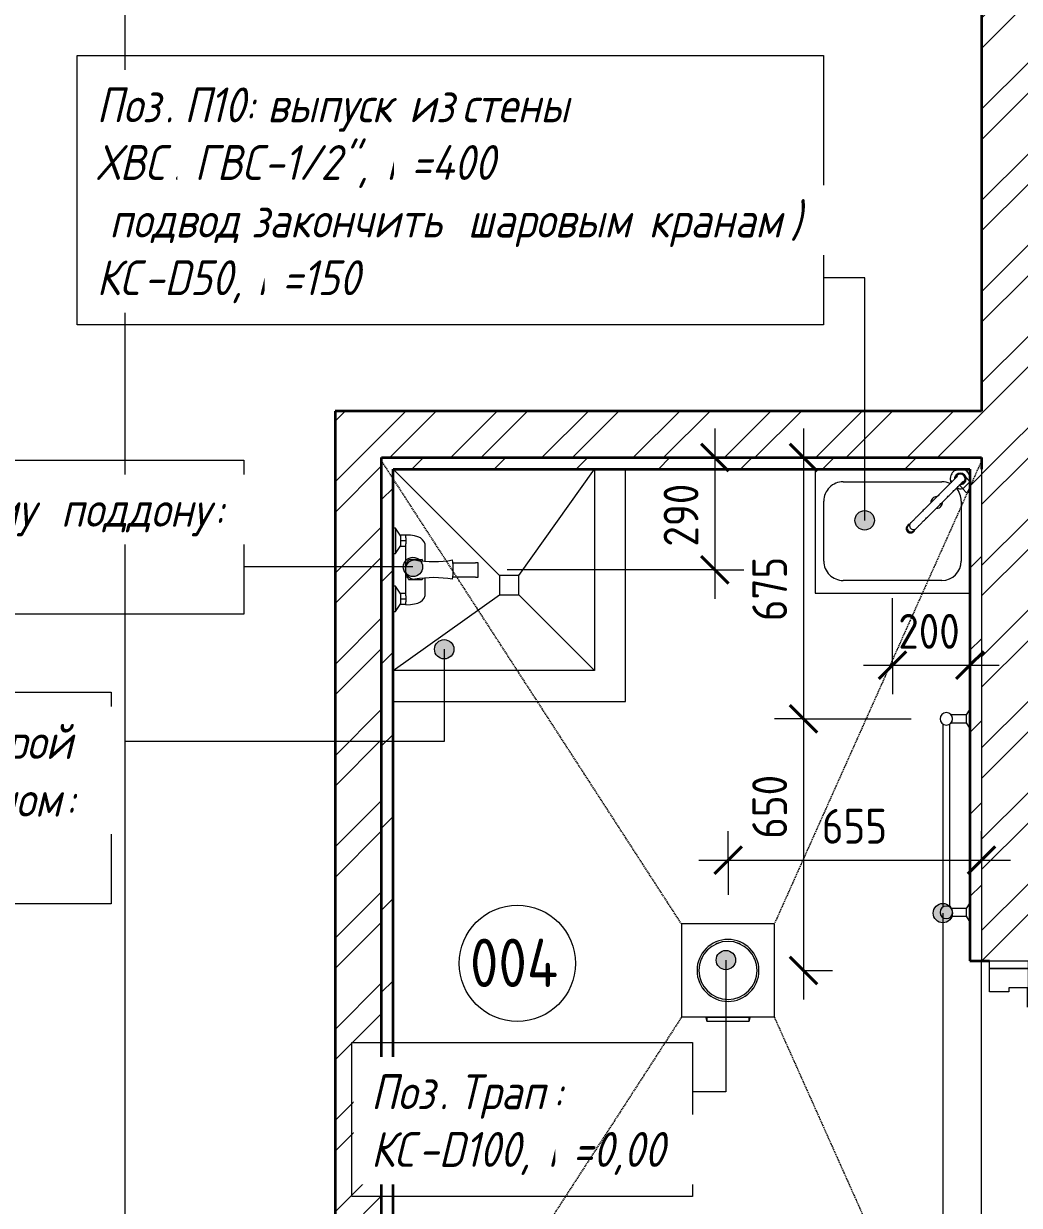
# Model space of a CAD drawing. Header units: millimetres. Extents: x -215207 to 92095, y -30385 to 123050.
# Drawn here: x 16880 to 19452, y 21708 to 24761 of the extents above; entities that cross this region are included whole.
import ezdxf

# ---------------------------------------------------------------- set-up
doc = ezdxf.new("R2010")
doc.units = ezdxf.units.MM
doc.linetypes.add('ADSK_Сверху', pattern=[4.5, 3, -1.5])
for name, color, linetype, lineweight in [('Аннотация', 7, 'Continuous', 20), ('Двери', 7, 'Continuous', 9), ('Линии', 7, 'Continuous', 9), ('Марки помещений', 7, 'Continuous', 20), ('Обобщенные модели', 7, 'Continuous', 20), ('Размеры', 7, 'Continuous', 9), ('Размеры-50', 7, 'Continuous', 9), ('Сантехника', 7, 'Continuous', 20), ('Стены наружные', 7, 'Continuous', 20), ('Стены штриховка', 7, 'Continuous', 9), ('Узлы', 7, 'Continuous', 20)]:
    doc.layers.add(name, color=color, linetype=linetype, lineweight=lineweight)
doc.styles.add('GOST Common_1', font='GOST_Common.ttf', dxfattribs={"width": 0.9, "height": 125})
doc.styles.add('GOST Common_2', font='GOST_Common.ttf', dxfattribs={"width": 0.9, "height": 90})
doc.styles.add('GOST Common_I', font='GOST_Common Italic.ttf', dxfattribs={"width": 0.9, "height": 90})
doc.dimstyles.new('ADSK_Основной_1_8_мм_синий', dxfattribs={"dimscale": 304.8, "dimtxt": 90.51435, "dimasz": 0.231955, "dimexe": 0.246063, "dimexo": 0.246063, "dimgap": 0.049213, "dimtad": 1, "dimdec": 0, "dimdsep": 46, "dimtxsty": 'GOST Common_2', "dimblk1": 'OBLIQUE', "dimblk2": 'OBLIQUE', "dimsah": 1, "dimcen": 0.09, "dimdle": 0.246063, "dimazin": 2, "dimtfac": 1, "dimtdec": 4, "dimtix": 1, "dimtmove": 0, "dimatfit": 3, "dimfxl": 0, "dimtvp": 1, "dimtolj": 1, "dimtzin": 0, "dimlwd": 20, "dimlwe": 20, "dimarcsym": 0})
doc.dimstyles.new('ADSK_Основной_1_8_мм_синий_1', dxfattribs={"dimscale": 304.8, "dimtxt": 90.51435, "dimasz": 0.231955, "dimexe": 0.246063, "dimexo": 0.246063, "dimgap": 0.049213, "dimtad": 1, "dimdec": 0, "dimdsep": 46, "dimtxsty": 'GOST Common_2', "dimblk1": 'OBLIQUE', "dimblk2": 'OBLIQUE', "dimsah": 1, "dimcen": 0.09, "dimdle": 0.246063, "dimazin": 2, "dimtfac": 1, "dimtdec": 4, "dimtix": 1, "dimtmove": 1, "dimatfit": 3, "dimfxl": 0, "dimtvp": 1, "dimtolj": 1, "dimtzin": 0, "dimlwd": 20, "dimlwe": 20, "dimarcsym": 0})
pattern_1 = [(45, (0, 0), (-117.8662, 117.8662), []), (45, (78.58, 0), (-117.8662, 117.8662), [])]
pattern_2 = [(45, (0, 0), (-106.066, 106.066), [])]

# ---------------------------------------------------------------- blocks, each defined once
blk = doc.blocks.new('AC_Дверь_Однопольная_Деревянная - Дв-9_1_2200х1000_Пр_Подвал_ПВХ-4936332-План подвала _Пищеблок_ - Привязка мокрых точек')
at = {"layer": 'Двери', "lineweight": 35}
for p, q in [((-455, 970), (-405, 970)), ((-455, 60), (-455, 970)), ((-405, 970), (-405, 60)), ((-405, 60), (-455, 60))]:
    blk.add_line(p, q, dxfattribs=at)
at = {"layer": 'Двери'}
for p, q in [((-525, 60), (-505, 60)), ((-525, -40), (-525, 60)), ((-505, 60), (-455, 60)), ((-505, -40), (-505, 60)), ((-505, 60), (-505, -40)), ((-455, 60), (-455, 10)), ((455, 60), (505, 60)), ((455, 10), (455, 60)), ((505, 60), (505, -40)), ((505, 60), (525, 60)), ((505, -40), (505, 60)), ((525, 60), (525, -40)), ((-455, 10), (-445, 10)), ((-445, 10), (-445, -40)), ((445, 10), (455, 10)), ((445, -40), (445, 10)), ((-505, -40), (-525, -40)), ((-445, -40), (-505, -40)), ((505, -40), (445, -40)), ((525, -40), (505, -40))]:
    blk.add_line(p, q, dxfattribs=at)
blk.add_arc((-455, 60), 910, 0, 90, dxfattribs=at)
blk = doc.blocks.new('ADSK_Полотенцесушитель_Лесенка_Нижнее подключение - 500х600-6287578-План подвала _Пищеблок_ - Привязка мокрых точек')
at = {"layer": 'Сантехника'}
for p, q in [((-525, 61), (-510, 51)), ((-510, 51), (-510, 12.5)), ((-510, 51), (-490, 51)), ((-490, 51), (-475, 61)), ((-490, 12.5), (-490, 51)), ((-25, 61), (-10, 51)), ((-10, 51), (-10, 12.5)), ((-10, 51), (10, 51)), ((10, 51), (25, 61)), ((10, 12.5), (10, 51)), ((-13.1, 9), (-486.9, 9)), ((-486.9, -9), (-13.1, -9))]:
    blk.add_line(p, q, dxfattribs=at)
for centre, start, end in [((-500, 0), 0, 180), ((-500, 0), 180, 360), ((0, 0), 360, 180), ((0, 0), 180, 360)]:
    blk.add_arc(centre, 16, start, end, dxfattribs=at)
for points, knots in [([(-505.1, 15.2), (-505.8, 14.9), (-506.7, 14.6), (-507.5, 14.1), (-508.1, 13.8), (-508.7, 13.5), (-509.1, 13.2), (-509.3, 13), (-509.5, 12.9), (-509.7, 12.7), (-509.9, 12.6), (-510, 12.5), (-510, 12.5)], [0.6666667, 0.6666667, 0.6666667, 0.6666667, 0.75, 0.7708333, 0.7916667, 0.8333333, 0.875, 0.8854167, 0.8958333, 0.9166667, 0.9583333, 1, 1, 1, 1]), ([(-500.8, 16), (-501.1, 16), (-502, 15.9), (-502.9, 15.7), (-503.5, 15.6)], [0.52363868, 0.52363868, 0.52363868, 0.52363868, 0.55555556, 0.61111111, 0.61111111, 0.61111111, 0.61111111]), ([(-496.5, 15.6), (-497.1, 15.7), (-497.8, 15.9), (-498.6, 15.9), (-498.7, 15.9)], [0.38888889, 0.38888889, 0.38888889, 0.38888889, 0.44444444, 0.46085637, 0.46085637, 0.46085637, 0.46085637]), ([(-490, 12.5), (-490, 12.5), (-490.1, 12.6), (-490.4, 12.8), (-490.6, 13), (-490.9, 13.2), (-491.3, 13.5), (-491.8, 13.8), (-492.8, 14.3), (-493.9, 14.8), (-494.9, 15.2)], [0, 0, 0, 0, 0.0555556, 0.0833333, 0.1111111, 0.1388889, 0.1666667, 0.1944444, 0.2222222, 0.3333333, 0.3333333, 0.3333333, 0.3333333]), ([(-5.1, 15.2), (-5.8, 14.9), (-6.7, 14.6), (-7.5, 14.1), (-8.1, 13.8), (-8.7, 13.5), (-9.1, 13.2), (-9.3, 13), (-9.5, 12.9), (-9.7, 12.7), (-9.9, 12.6), (-10, 12.5), (-10, 12.5)], [0.6666667, 0.6666667, 0.6666667, 0.6666667, 0.75, 0.7708333, 0.7916667, 0.8333333, 0.875, 0.8854167, 0.8958333, 0.9166667, 0.9583333, 1, 1, 1, 1]), ([(-0.8, 16), (-1.1, 16), (-2, 15.9), (-2.9, 15.7), (-3.5, 15.6)], [0.52363868, 0.52363868, 0.52363868, 0.52363868, 0.55555556, 0.61111111, 0.61111111, 0.61111111, 0.61111111]), ([(3.5, 15.6), (2.9, 15.7), (2, 15.9), (1.1, 16), (0.8, 16)], [0.38888889, 0.38888889, 0.38888889, 0.38888889, 0.44444444, 0.47642478, 0.47642478, 0.47642478, 0.47642478]), ([(10, 12.5), (10, 12.5), (9.9, 12.6), (9.6, 12.8), (9.4, 13), (9.1, 13.2), (8.7, 13.5), (8.2, 13.8), (7.2, 14.3), (6.1, 14.8), (5.1, 15.2)], [0, 0, 0, 0, 0.0555556, 0.0833333, 0.1111111, 0.1388889, 0.1666667, 0.1944444, 0.2222222, 0.3333333, 0.3333333, 0.3333333, 0.3333333])]:
    blk.add_open_spline(points, degree=3, knots=knots, dxfattribs=at)
blk = doc.blocks.new('Семейство1 - Душевой поддон - строй исполнение-7285769-План подвала _Пищеблок_ - Привязка мокрых точек')
at = {"layer": 'Обобщенные модели'}
for p, q in [((0, 0), (275, -275)), ((325, -275), (520, 0)), ((520, 0), (520, -520)), ((600, -600), (600, 0)), ((325, -275), (275, -275)), ((275, -275), (275, -325)), ((325, -325), (325, -275)), ((0, -520), (275, -325)), ((275, -325), (325, -325)), ((520, -520), (325, -325)), ((520, -520), (0, -520)), ((0, -600), (600, -600))]:
    blk.add_line(p, q, dxfattribs=at)
blk = doc.blocks.new('ПрофСан_ПСМ-200-1 - PSM-200-1-6730397-План подвала _Пищеблок_ - Привязка мокрых точек')
at = {"layer": 'Обобщенные модели', "lineweight": 9}
for centre, radius, start, end in [((0.5, -56.5), 24.9, 360, 180), ((-296.8, -105.1), 276.6, 349.8828, 10.1172), ((297.7, -105.1), 276.6, 169.8828, 190.1172), ((0.5, 30.7), 186, 262.307, 277.693)]:
    blk.add_arc(centre, radius, start, end, dxfattribs=at)
for points in [[(-23.8, -50.6), (-24.2, -52.5), (-24.4, -54.5), (-24.4, -56.5)], [(25.4, -56.5), (25.4, -54.5), (25.1, -52.5), (24.7, -50.6)]]:
    blk.add_open_spline(points, degree=3, dxfattribs=at)
for points, knots in [([(-21.4, -44.6), (-21.6, -44.8), (-21.9, -45.5), (-22.4, -46.6), (-22.8, -47.7), (-23.1, -48.3), (-23.1, -48.5)], [0.6925576, 0.6925576, 0.6925576, 0.6925576, 0.7142857, 0.75, 0.7857143, 0.8022791, 0.8022791, 0.8022791, 0.8022791]), ([(-17.9, -39.6), (-17.9, -39.6), (-18.2, -40), (-18.9, -40.7), (-19.6, -41.7), (-20.1, -42.4), (-20.3, -42.7)], [0.5314978, 0.5314978, 0.5314978, 0.5314978, 0.5357143, 0.5714286, 0.6071429, 0.6371908, 0.6371908, 0.6371908, 0.6371908]), ([(-13.2, -35.6), (-13.4, -35.8), (-13.9, -36.1), (-14.5, -36.6), (-15.1, -37), (-15.6, -37.4), (-16, -37.8), (-16.2, -38), (-16.3, -38.1)], [0.365798, 0.365798, 0.365798, 0.365798, 0.3928571, 0.4107143, 0.4285714, 0.4464286, 0.4642857, 0.4733784, 0.4733784, 0.4733784, 0.4733784]), ([(-7.4, -32.8), (-7.6, -32.9), (-8.3, -33.1), (-9.1, -33.5), (-9.9, -33.8), (-10.6, -34.1), (-11, -34.4), (-11.3, -34.5), (-11.4, -34.6)], [0.1967317, 0.1967317, 0.1967317, 0.1967317, 0.2142857, 0.25, 0.2678571, 0.2857143, 0.3035714, 0.3106386, 0.3106386, 0.3106386, 0.3106386]), ([(0.5, -31.6), (-0.5, -31.6), (-2, -31.7), (-3.9, -31.9), (-4.9, -32.1), (-5.3, -32.2)], [0, 0, 0, 0, 0.0714286, 0.1071429, 0.1428571, 0.1428571, 0.1428571, 0.1428571]), ([(6.2, -32.2), (5.8, -32.1), (4.8, -31.9), (2.9, -31.7), (1.5, -31.6), (0.5, -31.6)], [0.8571429, 0.8571429, 0.8571429, 0.8571429, 0.8928571, 0.9285714, 1, 1, 1, 1]), ([(12.3, -34.6), (12.2, -34.5), (11.9, -34.4), (11.5, -34.1), (10.8, -33.8), (10, -33.5), (9.2, -33.1), (8.5, -32.9), (8.3, -32.8)], [0.6893614, 0.6893614, 0.6893614, 0.6893614, 0.6964286, 0.7142857, 0.7321429, 0.75, 0.7857143, 0.8032683, 0.8032683, 0.8032683, 0.8032683]), ([(17.2, -38.1), (17.2, -38), (16.7, -37.6), (16.2, -37.1), (15.4, -36.6), (14.8, -36.1), (14.4, -35.8), (14.1, -35.6)], [0.5266216, 0.5266216, 0.5266216, 0.5266216, 0.5357143, 0.5714286, 0.5892857, 0.6071429, 0.634202, 0.634202, 0.634202, 0.634202]), ([(21.2, -42.7), (21, -42.4), (20.5, -41.7), (19.8, -40.7), (19.1, -40), (18.8, -39.6), (18.8, -39.6)], [0.3628092, 0.3628092, 0.3628092, 0.3628092, 0.3928571, 0.4285714, 0.4642857, 0.4685022, 0.4685022, 0.4685022, 0.4685022]), ([(24.1, -48.5), (24, -48.3), (23.8, -47.7), (23.3, -46.6), (22.8, -45.5), (22.5, -44.8), (22.3, -44.6)], [0.1977209, 0.1977209, 0.1977209, 0.1977209, 0.2142857, 0.25, 0.2857143, 0.3074424, 0.3074424, 0.3074424, 0.3074424])]:
    blk.add_open_spline(points, degree=3, knots=knots, dxfattribs=at)
at = {"layer": 'Сантехника'}
for p, q in [((-107.5, 0), (-107.5, -6.4)), ((-107.5, -6.4), (-87, -20)), ((-42.5, -6.4), (-107.5, -6.4)), ((-90, -20), (-75, -20)), ((-90, -33), (-90, -20)), ((-75, -20), (-60, -20)), ((-75, -20), (-75, -33)), ((-63, -20), (-42.5, -6.4)), ((-60, -20), (-60, -33)), ((-42.5, -6.4), (-42.5, 0)), ((42.5, 0), (42.5, -6.3)), ((42.5, -6.3), (63, -20)), ((107.5, -6.3), (42.5, -6.3)), ((60, -20), (75, -20)), ((60, -33), (60, -20)), ((75, -20), (90, -20)), ((75, -33), (75, -20)), ((87, -20), (107.5, -6.3)), ((90, -20), (90, -33)), ((107.5, -6.3), (107.5, 0)), ((-90.2, -33), (-82.9, -33)), ((-75, -33), (-82.9, -33)), ((-67.1, -33), (-75, -33)), ((-67.1, -33), (-19.2, -33)), ((-25.9, -74.7), (-25.9, -40.6)), ((-25.9, -40.6), (-24, -53.3)), ((-25.9, -74.7), (-24.1, -60.9)), ((-19.2, -38.3), (-19.2, -33)), ((-19.2, -33), (-7.4, -33)), ((8.3, -33), (18, -33)), ((18, -33), (18, -37.3)), ((18, -33), (67.1, -33)), ((24.6, -50.9), (26.5, -40.6)), ((26.5, -40.6), (26.5, -74.7)), ((75, -33), (67.1, -33)), ((82.9, -33), (75, -33)), ((82.9, -33), (89.9, -33)), ((-59.4, -83.2), (-22.1, -83.2)), ((23, -83.2), (59.1, -83.2)), ((26.5, -74.7), (24.7, -64)), ((-19.2, -212.8), (-19.2, -154)), ((18, -154.1), (18, -212.8)), ((-19.2, -212.8), (-19.2, -220)), ((18, -220), (18, -212.8)), ((-19.2, -220), (18, -220))]:
    blk.add_line(p, q, dxfattribs=at)
for points in [[(-90.2, -33), (-90.2, -66.5), (-79.9, -83.2), (-59.4, -83.2)], [(-25.9, -40.6), (-24.9, -39.9), (-22.6, -38.7), (-20.3, -37.6), (-19.2, -37.1)], [(-19.2, -38.3), (-17.1, -37.1), (-14.9, -36.1), (-12.6, -35.3)], [(14.3, -35.7), (15.5, -36.2), (16.7, -36.7), (18, -37.3)], [(18, -36.3), (19.5, -36.9), (22.5, -38.2), (25.2, -39.8), (26.5, -40.6)], [(59.1, -83.2), (79.6, -83.2), (89.9, -66.5), (89.9, -33)], [(-22.6, -76.6), (-23.8, -76), (-24.9, -75.3), (-25.9, -74.7)], [(26.5, -74.7), (25.6, -75.2), (24.6, -75.8), (23.6, -76.3)]]:
    blk.add_open_spline(points, degree=3, dxfattribs=at)
blk = doc.blocks.new('ADSK_ППР_Трап горизонтальный - С гидрозатвором 240х240 D110-5766246-План подвала _Пищеблок_ - Привязка мокрых точек')
at = {"layer": 'Сантехника'}
for p, q in [((120, 120), (-120, 120)), ((-120, 120), (-120, -120)), ((120, -120), (120, 120)), ((121.3, 57.6), (120, 57.6)), ((131, 55), (120, 55)), ((131, 55), (121.3, 57.6)), ((121.3, 57.6), (121.3, -57.6)), ((131, 49.9), (131, 55)), ((131, 48.9), (131, 49.6)), ((131, 35.7), (131, 49)), ((131, 32.5), (131, 35.8)), ((131, 12.9), (131, 32.5)), ((131, 10.5), (131, 13)), ((131, -10.5), (131, 10.5)), ((131, -13), (131, -10.5)), ((131, -32.5), (131, -12.9)), ((120, -55), (131, -55)), ((120, -57.6), (121.3, -57.6)), ((121.3, -57.6), (131, -55)), ((131, -35.8), (131, -32.5)), ((131, -49), (131, -35.7)), ((131, -49.6), (131, -48.9)), ((131, -55), (131, -49.9)), ((-120, -120), (120, -120))]:
    blk.add_line(p, q, dxfattribs=at)
for radius, start, end in [(80, 0, 180), (75, 360, 180), (75, 109.9712, 115.0288), (75, 64.9712, 70.0288), (75, 154.9712, 160.0288), (75, 19.9712, 25.0288), (80, 180, 0), (75, 180, 360), (75, 199.9712, 205.0288), (75, 334.9712, 340.0288), (75, 244.9712, 250.0288), (75, 289.9712, 295.0288)]:
    blk.add_arc((0, 0), radius, start, end, dxfattribs=at)
blk = doc.blocks.new('Рукомойник _П10_ - Тип 1-V7-План подвала _Пищеблок_ - Привязка мокрых точек')
at = {"layer": 'Обобщенные модели', "lineweight": 9}
for start, end in [(75, 81.9745), (75, 81.9745), (75, 81.9745), (188.0255, 195), (188.0255, 195), (188.0255, 195), (8.0255, 15), (8.0255, 15), (8.0255, 15), (221.1897, 228.8103), (221.1897, 228.8103), (221.1897, 228.8103), (255, 261.9745), (255, 261.9745), (255, 261.9745), (294.6648, 302.297), (294.6648, 302.297), (294.6648, 302.297), (327.703, 335.3352), (327.703, 335.3352), (327.703, 335.3352)]:
    blk.add_arc((-50, 40), 25, start, end, dxfattribs=at)
at = {"layer": 'Сантехника'}
for p, q in [((325, 335), (-75, 335)), ((325, 15), (325, 335)), ((-2.5, 302.5), (252.5, 302.5)), ((-52.5, 97.5), (-52.5, 252.5)), ((302.5, 252.5), (302.5, 97.5)), ((70.1, 174.2), (64, 168.1)), ((71.4, 176.8), (69.6, 175)), ((78.1, 154), (84.2, 160.1)), ((85, 159.6), (86.8, 161.4)), ((-69.8, 72.5), (-75, 77.7)), ((-74.9, 67.4), (-66.2, 76)), ((-56.3, 66.1), (-66.2, 76)), ((-66.2, 56.2), (-56.3, 66.1)), ((-47.6, 56), (-57, 65.4)), ((-75.7, 46.8), (-66.2, 56.2)), ((-75, 46.6), (-62.6, 34.1)), ((252.5, 47.5), (-2.5, 47.5))]:
    blk.add_line(p, q, dxfattribs=at)
at = {"layer": 'Сантехника', "flags": 128}
for points in [[(64, 168.1), (63.5, 167.7), (63, 167.2), (62.4, 166.5), (61.7, 165.8), (60.9, 165), (60, 164.2), (59, 163.2), (58, 162.1), (56.8, 160.9), (55.6, 159.7), (54.2, 158.4), (52.8, 157), (51.3, 155.5), (49.8, 153.9), (48.2, 152.3), (46.5, 150.6), (44.7, 148.8), (42.8, 147), (40.9, 145.1), (39, 143.1), (37, 141.1), (34.9, 139), (32.8, 136.9), (30.6, 134.8), (28.4, 132.6), (26.2, 130.3), (23.9, 128), (21.6, 125.7), (19.2, 123.4), (16.9, 121), (14.5, 118.6), (12.1, 116.2), (9.6, 113.8), (7.2, 111.4), (4.8, 108.9), (2.3, 106.5), (-0.1, 104.1), (-2.5, 101.6), (-4.9, 99.2), (-7.3, 96.8), (-9.7, 94.4), (-12.1, 92.1), (-14.4, 89.7), (-16.7, 87.4), (-19, 85.1), (-21.2, 82.9), (-23.4, 80.7), (-25.6, 78.5), (-27.7, 76.4), (-29.8, 74.4), (-31.8, 72.4), (-33.7, 70.4), (-35.6, 68.5), (-37.4, 66.7), (-39.2, 65), (-40.9, 63.3), (-42.5, 61.7), (-44, 60.1), (-45.5, 58.6), (-46.9, 57.3), (-48.2, 55.9), (-49.4, 54.7), (-50.6, 53.6), (-51.6, 52.5), (-52.6, 51.6), (-53.4, 50.7), (-54.2, 49.9), (-54.9, 49.2), (-55.5, 48.6), (-56, 48.1), (-56.4, 47.7), (-56.7, 47.4), (-56.9, 47.2), (-57, 47.1), (-57.1, 47.1)], [(-42.9, 32.9), (-42.9, 33), (-42.7, 33.1), (-42.5, 33.4), (-42.2, 33.7), (-41.7, 34.1), (-41.2, 34.7), (-40.6, 35.3), (-39.8, 36), (-39, 36.8), (-38.1, 37.7), (-37.1, 38.7), (-36, 39.8), (-34.9, 41), (-33.6, 42.2), (-32.3, 43.6), (-30.9, 45), (-29.4, 46.5), (-27.8, 48), (-26.2, 49.7), (-24.5, 51.4), (-22.7, 53.2), (-20.8, 55), (-18.9, 56.9), (-17, 58.9), (-14.9, 60.9), (-12.9, 63), (-10.7, 65.1), (-8.6, 67.3), (-6.4, 69.5), (-4.1, 71.7), (-1.8, 74), (0.5, 76.4), (2.8, 78.7), (5.2, 81.1), (7.6, 83.5), (10, 85.9), (12.4, 88.3), (14.9, 90.7), (17.3, 93.2), (19.7, 95.6), (22.2, 98), (24.6, 100.4), (27, 102.9), (29.4, 105.3), (31.8, 107.6), (34.1, 110), (36.5, 112.3), (38.8, 114.6), (41.1, 116.9), (43.3, 119.1), (45.5, 121.3), (47.6, 123.5), (49.7, 125.6), (51.8, 127.6), (53.8, 129.6), (55.7, 131.6), (57.6, 133.5), (59.4, 135.3), (61.2, 137), (62.8, 138.7), (64.5, 140.3), (66, 141.8), (67.4, 143.3), (68.8, 144.7), (70.1, 146), (71.3, 147.2), (72.5, 148.3), (73.5, 149.4), (74.5, 150.3), (75.3, 151.2), (76.1, 151.9), (76.8, 152.6), (77.3, 153.2), (77.8, 153.7), (78.1, 154)]]:
    blk.add_lwpolyline(points, dxfattribs=at)
at = {"layer": 'Сантехника'}
for centre, radius, start, end in [((-2.5, 252.5), 50, 90, 180), ((252.5, 252.5), 50, 360, 90), ((-2.5, 97.5), 50, 180, 222.004), ((10.9, 100.9), 15, 90, 182.9845), ((10.9, 100.9), 15, 87.0326, 90), ((10.9, 100.9), 15, 270, 2.9674), ((252.5, 97.5), 50, 270, 0), ((-50, 40), 26, 67.3883, 104.3766), ((10.9, 100.9), 15, 266.7523, 270), ((-50, 40), 26, 181.287, 268.713), ((-50, 40), 26, 165.6234, 167.4553), ((-50, 40), 15, 135, 315), ((-50, 40), 12.5, 135, 315), ((-50, 40), 15, 85.711, 135), ((-50, 40), 12.5, 99.5538, 135), ((-50, 40), 12.5, 315, 347.6951), ((-50, 40), 15, 315, 3.8753), ((-50, 40), 26, 315, 22.5396), ((-2.5, 97.5), 50, 244.8408, 270), ((-50, 40), 26, 282.5447, 315)]:
    blk.add_arc(centre, radius, start, end, dxfattribs=at)
for centre, major_axis, start_param, end_param in [((77.3, 167.3), (-7.7, 7.7), 5.513272, 6.629642), ((79.1, 169.1), (-7.7, 7.7), 4.712389, 6.556652), ((77.2, 167.2), (-7.07, 7.07), 5.517864, 6.283185), ((77.2, 167.2), (-7.07, 7.07), 4.974188, 5.497787), ((77.3, 167.3), (-7.7, 7.7), 2.794984, 3.91149), ((77.2, 167.2), (-7.07, 7.07), 4.712389, 4.954111), ((77.3, 167.3), (-7.7, 7.7), 4.712389, 4.975198), ((77.2, 167.2), (-7.07, 7.07), 4.470667, 4.712389), ((77.2, 167.2), (-7.07, 7.07), 3.141593, 3.906913), ((79.1, 169.1), (-7.7, 7.7), 2.868126, 4.712389), ((77.3, 167.3), (-7.7, 7.7), 4.449578, 4.712389), ((77.2, 167.2), (-7.07, 7.07), 3.926991, 4.45059)]:
    blk.add_ellipse(centre, major_axis=major_axis, ratio=0.971547, start_param=start_param, end_param=end_param, dxfattribs=at)
for points, knots in [([(78, 168), (77.2, 168.8), (75.2, 170.2), (71.8, 171.1), (68.3, 170.8), (65.2, 169.4), (63.6, 167.9), (63, 167)], [-1, -1, -1, -1, -0.8888889, -0.7777778, -0.6666667, -0.5555556, -0.4529032, -0.4529032, -0.4529032, -0.4529032]), ([(77, 153), (77.9, 153.6), (79.4, 155.2), (80.8, 158.3), (81.1, 161.8), (80.2, 165.2), (78.8, 167.2), (78, 168)], [-0.5472955, -0.5472955, -0.5472955, -0.5472955, -0.4444444, -0.3333333, -0.2222222, -0.1111111, 0, 0, 0, 0])]:
    blk.add_open_spline(points, degree=3, knots=knots, dxfattribs=at)
blk = doc.blocks.new('ADSK_Обрыв_Линия - По умолчанию-8121708-План подвала _Пищеблок_ - Привязка мокрых точек')
at = {"layer": 'Узлы'}
blk.add_line((0, 0), (6545, 0), dxfattribs=at)
blk = doc.blocks.new('ADSK_Марка_Помещение_ОдноЗначение1 - Номер 2-461912-План подвала _Пищеблок_ - Привязка мокрых точек')
at = {"layer": 'Марки помещений'}
blk.add_circle((0, 0), 3, dxfattribs=at)
blk = doc.blocks.new('DIMBLOCK6-План подвала _Пищеблок_ - Привязка мокрых точек')
at = {"layer": 'Размеры-50', "color": 5, "lineweight": 20, "true_color": 0x0000ff, "transparency": 16777216}
for p, q in [((18665.3, 23715.3), (18665.3, 23275.3)), ((18665.3, 23640.3), (18640.3, 23640.3)), ((18665.3, 23640.3), (18740.3, 23640.3)), ((18665.3, 23350.3), (18129, 23350.3)), ((18665.3, 23350.3), (18740.3, 23350.3))]:
    blk.add_line(p, q, dxfattribs=at)
at = {"layer": 'Размеры-50', "color": 5, "lineweight": 40, "true_color": 0x0000ff, "transparency": 16777216}
for p, q in [((18665.3, 23640.3), (18629.9, 23675.6)), ((18665.3, 23640.3), (18700.6, 23604.9)), ((18665.3, 23350.3), (18629.9, 23385.6)), ((18665.3, 23350.3), (18700.6, 23314.9))]:
    blk.add_line(p, q, dxfattribs=at)
at = {"layer": 'Размеры-50', "color": 0, "lineweight": 20, "transparency": 16777216, "insert": (18532.7, 23410.1), "char_height": 90, "width": 204.348, "attachment_point": 1, "rotation": 90, "line_spacing_factor": 1.022761, "style": 'GOST Common_2'}
blk.add_mtext('290', dxfattribs=at)
blk = doc.blocks.new('_Oblique')
at = {"color": 0, "linetype": 'ByBlock', "lineweight": -2}
blk.add_line((-0.5, -0.5), (0.5, 0.5), dxfattribs=at)
blk = doc.blocks.new('DIMBLOCK7-План подвала _Пищеблок_ - Привязка мокрых точек')
at = {"layer": 'Размеры-50', "color": 5, "lineweight": 20, "true_color": 0x0000ff, "transparency": 16777216}
for p, q in [((19124, 23103.7), (19124, 23276.8)), ((19324, 23103.7), (19324, 23178.7)), ((19049, 23103.7), (19399, 23103.7)), ((19124, 23103.7), (19124, 23028.7)), ((19324, 23103.7), (19324, 23078.7))]:
    blk.add_line(p, q, dxfattribs=at)
at = {"layer": 'Размеры-50', "color": 5, "lineweight": 40, "true_color": 0x0000ff, "transparency": 16777216}
for p, q in [((19124, 23103.7), (19159.4, 23139.1)), ((19324, 23103.7), (19359.4, 23139.1)), ((19124, 23103.7), (19088.7, 23068.4)), ((19324, 23103.7), (19288.7, 23068.4))]:
    blk.add_line(p, q, dxfattribs=at)
at = {"layer": 'Размеры-50', "color": 0, "lineweight": 20, "transparency": 16777216, "insert": (19138.9, 23236.3), "char_height": 90, "width": 204.348, "attachment_point": 1, "line_spacing_factor": 1.022761, "style": 'GOST Common_2'}
blk.add_mtext('200', dxfattribs=at)
blk = doc.blocks.new('DIMBLOCK20-План подвала _Пищеблок_ - Привязка мокрых точек')
at = {"layer": 'Размеры-50', "color": 5, "lineweight": 20, "true_color": 0x0000ff, "transparency": 16777216}
for p, q in [((18894.2, 23715.3), (18894.2, 22965.3)), ((18894.2, 23640.3), (18869.2, 23640.3)), ((18894.2, 23640.3), (18969.2, 23640.3)), ((18894.2, 22965.3), (18819.2, 22965.3)), ((18894.2, 22965.3), (19172, 22965.3))]:
    blk.add_line(p, q, dxfattribs=at)
at = {"layer": 'Размеры-50', "color": 5, "lineweight": 40, "true_color": 0x0000ff, "transparency": 16777216}
for p, q in [((18894.2, 23640.3), (18858.9, 23675.6)), ((18894.2, 23640.3), (18929.6, 23604.9)), ((18894.2, 22965.3), (18858.9, 23000.6)), ((18894.2, 22965.3), (18929.6, 22929.9))]:
    blk.add_line(p, q, dxfattribs=at)
at = {"layer": 'Размеры-50', "color": 0, "lineweight": 20, "transparency": 16777216, "insert": (18761.6, 23217.6), "char_height": 90, "width": 204.348, "attachment_point": 1, "rotation": 90, "line_spacing_factor": 1.022761, "style": 'GOST Common_2'}
blk.add_mtext('675', dxfattribs=at)
blk = doc.blocks.new('DIMBLOCK21-План подвала _Пищеблок_ - Привязка мокрых точек')
at = {"layer": 'Размеры-50', "color": 5, "lineweight": 40, "true_color": 0x0000ff, "transparency": 16777216}
for p, q in [((18894.2, 22965.3), (18858.9, 23000.6)), ((18894.2, 22965.3), (18929.6, 22929.9)), ((18894.2, 22315.3), (18858.9, 22350.6)), ((18894.2, 22315.3), (18929.6, 22279.9))]:
    blk.add_line(p, q, dxfattribs=at)
at = {"layer": 'Размеры-50', "color": 5, "lineweight": 20, "true_color": 0x0000ff, "transparency": 16777216}
for p, q in [((18894.2, 22965.3), (18819.2, 22965.3)), ((18894.2, 22965.3), (18894.2, 22240.3)), ((18894.2, 22965.3), (19172, 22965.3)), ((18894.2, 22825.7), (18894.2, 22655.4)), ((18894.2, 22655.4), (18894.2, 22640.3)), ((18894.2, 22315.3), (18894, 22315.3)), ((18894.2, 22315.3), (18969.2, 22315.3))]:
    blk.add_line(p, q, dxfattribs=at)
at = {"layer": 'Размеры-50', "color": 0, "lineweight": 20, "transparency": 16777216, "insert": (18761.6, 22655.4), "char_height": 90, "width": 204.348, "attachment_point": 1, "rotation": 90, "line_spacing_factor": 1.022761, "style": 'GOST Common_2'}
blk.add_mtext('650', dxfattribs=at)
blk = doc.blocks.new('DIMBLOCK22-План подвала _Пищеблок_ - Привязка мокрых точек')
at = {"layer": 'Размеры-50', "color": 5, "lineweight": 20, "true_color": 0x0000ff, "transparency": 16777216}
for p, q in [((18699, 22600.2), (18699, 22675.2)), ((19354, 22600.2), (19354, 22675.2)), ((18624, 22600.2), (19429, 22600.2)), ((18699, 22600.2), (18699, 22510.3)), ((19354, 22600.2), (19354, 22575.2))]:
    blk.add_line(p, q, dxfattribs=at)
at = {"layer": 'Размеры-50', "color": 5, "lineweight": 40, "true_color": 0x0000ff, "transparency": 16777216}
for p, q in [((18699, 22600.2), (18734.4, 22635.5)), ((19354, 22600.2), (19389.4, 22635.5)), ((18699, 22600.2), (18663.7, 22564.8)), ((19354, 22600.2), (19318.7, 22564.8))]:
    blk.add_line(p, q, dxfattribs=at)
at = {"layer": 'Размеры-50', "color": 0, "lineweight": 20, "transparency": 16777216, "insert": (18941.4, 22732.8), "char_height": 90, "width": 204.348, "attachment_point": 1, "line_spacing_factor": 1.022761, "style": 'GOST Common_2'}
blk.add_mtext('655', dxfattribs=at)

msp = doc.modelspace()

# ---------------------------------------------------------------- hatches: boundary and pattern name
at = {"layer": 'Аннотация', "lineweight": 9, "true_color": 0x0000ff}
h = msp.add_hatch(color=5, dxfattribs=at)
edge = h.paths.add_edge_path()
edge.add_arc((19052, 23478.1), 25, 0, 360)
h = msp.add_hatch(color=5, dxfattribs=at)
edge = h.paths.add_edge_path()
edge.add_arc((17885.3, 23357.7), 25, 0, 360)
h = msp.add_hatch(color=5, dxfattribs=at)
edge = h.paths.add_edge_path()
edge.add_arc((17966, 23145), 25, 0, 360)
h = msp.add_hatch(color=5, dxfattribs=at)
edge = h.paths.add_edge_path()
edge.add_arc((19253.9, 22463.4), 25, 0, 360)
h = msp.add_hatch(color=5, dxfattribs=at)
edge = h.paths.add_edge_path()
edge.add_arc((18693.5, 22342.1), 25, 0, 360)
at = {"layer": 'Стены наружные', "lineweight": 9}
h = msp.add_hatch(dxfattribs=at)
h.set_pattern_fill('FP_3', color=256, style=0, pattern_type=2)
h.set_pattern_definition(pattern_1)
h.paths.add_polyline_path([(19354, 16435.3), (19474, 16435.3), (19474, 21290.3), (19354, 21290.3), (19354, 17467.2)])
h.paths.add_polyline_path([(19374, 22340.3), (19474, 22340.3), (19474, 23640.3), (19354, 23640.3), (19354, 22340.3)])
h.paths.add_polyline_path([(19354, 23760.3), (19474, 23760.3), (19474, 26760.3), (19354, 26760.3), (19354, 24592.2)])
h = msp.add_hatch(dxfattribs=at)
h.set_pattern_fill('FP_3', color=256, style=0, pattern_type=2)
h.set_pattern_definition(pattern_1)
h.paths.add_polyline_path([(17804, 20885.3), (17804, 23760.3), (17684, 23760.3), (17684, 20885.3)])
h = msp.add_hatch(dxfattribs=at)
h.set_pattern_fill('FP_3', color=256, style=0, pattern_type=2)
h.set_pattern_definition(pattern_1)
h.paths.add_polyline_path([(17804, 23640.3), (21304, 23640.3), (21304, 23760.3), (17804, 23760.3), (17804, 23701.6)])
h.paths.add_polyline_path([(22844, 23640.3), (22844, 23760.3), (22474, 23760.3), (22474, 23640.3), (22541.3, 23640.3)])
h = msp.add_hatch(dxfattribs=at)
h.set_pattern_fill('FP_8', color=256, style=0, pattern_type=2)
h.set_pattern_definition(pattern_2)
h.paths.add_polyline_path([(19354, 23610.3), (19354, 23640.3), (17804, 23640.3), (17804, 23610.3), (19335.3, 23610.3)])
h = msp.add_hatch(dxfattribs=at)
h.set_pattern_fill('FP_8', color=256, style=0, pattern_type=2)
h.set_pattern_definition(pattern_2)
h.paths.add_polyline_path([(17834, 21035.3), (17834, 23610.3), (17804, 23610.3), (17804, 21035.3)])
h = msp.add_hatch(dxfattribs=at)
h.set_pattern_fill('FP_8', color=256, style=0, pattern_type=2)
h.set_pattern_definition(pattern_2)
h.paths.add_polyline_path([(19354, 21005.3), (19354, 21290.3), (19324, 21290.3), (19324, 21005.3)])
h.paths.add_polyline_path([(19354, 22340.3), (19354, 23610.3), (19324, 23610.3), (19324, 22340.3)])

# ---------------------------------------------------------------- linework, layer by layer
at = {"layer": 'Аннотация', "color": 5, "lineweight": 9, "true_color": 0x0000ff}
for p, q in [((19052, 24104.9), (18945.8, 24104.9)), ((19052, 23478.1), (19052, 24104.9)), ((17885.3, 23357.7), (17448.8, 23357.7)), ((17966, 23145), (17966, 22906.5)), ((17966, 22906.5), (17105.8, 22906.5)), ((19253.9, 22463.4), (19253.9, 21558.3)), ((18693.5, 22342.1), (18693.5, 22001.7)), ((18693.5, 22001.7), (18607, 22001.7))]:
    msp.add_line(p, q, dxfattribs=at)
at = {"layer": 'Аннотация', "color": 5, "lineweight": 9, "true_color": 0x0000ff, "flags": 128}
for points in [[(17018.3, 24678.8), (18945.8, 24678.8), (18945.8, 23983.3), (17018.3, 23983.3)], [(15556.9, 23633.9), (17448.8, 23633.9), (17448.8, 23235.9), (15556.9, 23235.9)], [(15556.9, 23033.9), (17105.8, 23033.9), (17105.8, 22487.4), (15556.9, 22487.4)], [(17727.1, 22129), (18607, 22129), (18607, 21731), (17727.1, 21731)]]:
    msp.add_lwpolyline(points, close=True, dxfattribs=at)
at = {"layer": 'Аннотация', "color": 5, "lineweight": 9, "true_color": 0x0000ff}
for centre in [(19052, 23478.1), (17885.3, 23357.7), (17966, 23145), (19253.9, 22463.4), (18693.5, 22342.1)]:
    msp.add_circle(centre, 25, dxfattribs=at)
at = {"layer": 'Линии', "linetype": 'ADSK_Сверху', "lineweight": 9}
for p, q in [((18579, 22435.3), (17804, 23632.2)), ((19354, 23632.2), (18818.5, 22435.3)), ((18818.5, 22194.7), (19354, 20997.2))]:
    msp.add_line(p, q, dxfattribs=at)
at = {"layer": 'Стены наружные', "lineweight": 35}
for p, q in [((19354, 26760.3), (19354, 23760.3)), ((19354, 23760.3), (17684, 23760.3)), ((17684, 23760.3), (17684, 20885.3)), ((17804, 23640.3), (19354, 23640.3)), ((17804, 21005.3), (17804, 23640.3)), ((19354, 23640.3), (19354, 23610.3)), ((17834, 23610.3), (19324, 23610.3)), ((17834, 21035.3), (17834, 23610.3)), ((19324, 23610.3), (19324, 22340.3)), ((19324, 22340.3), (19374, 22340.3))]:
    msp.add_line(p, q, dxfattribs=at)
at = {"layer": 'Стены наружные'}
msp.add_line((19354, 21290.3), (19354, 22340.3), dxfattribs=at)
at = {"layer": 'Стены штриховка'}
msp.add_line((19354, 23610.3), (19354, 22340.3), dxfattribs=at)

# ---------------------------------------------------------------- block references
at = {"layer": 'Двери', "color": 8, "true_color": 0x7f7f7f, "rotation": 269.9999999999999}
msp.add_blockref('AC_Дверь_Однопольная_Деревянная - Дв-9_1_2200х1000_Пр_Подвал_ПВХ-4936332-План подвала _Пищеблок_ - Привязка мокрых точек', (19414, 21815.3), dxfattribs=at)
at = {"layer": 'Марки помещений', "xscale": 49.99999999999998, "yscale": 49.99999999999998, "zscale": 49.99999999999998}
msp.add_blockref('ADSK_Марка_Помещение_ОдноЗначение1 - Номер 2-461912-План подвала _Пищеблок_ - Привязка мокрых точек', (18154.9, 22333.6), dxfattribs=at)
at = {"layer": 'Обобщенные модели'}
msp.add_blockref('Семейство1 - Душевой поддон - строй исполнение-7285769-План подвала _Пищеблок_ - Привязка мокрых точек', (17834, 23610.3), dxfattribs=at)
at = {"layer": 'Сантехника'}
for name, p, rotation in [('Рукомойник _П10_ - Тип 1-V7-План подвала _Пищеблок_ - Привязка мокрых точек', (19249, 23625.3), 180), ('ПрофСан_ПСМ-200-1 - PSM-200-1-6730397-План подвала _Пищеблок_ - Привязка мокрых точек', (17834, 23350.3), 90), ('ADSK_Полотенцесушитель_Лесенка_Нижнее подключение - 500х600-6287578-План подвала _Пищеблок_ - Привязка мокрых точек', (19263, 22465.3), 269.9999999999996), ('ADSK_ППР_Трап горизонтальный - С гидрозатвором 240х240 D110-5766246-План подвала _Пищеблок_ - Привязка мокрых точек', (18699, 22315.3), 270)]:
    msp.add_blockref(name, p, dxfattribs=dict(at, rotation=rotation))
at = {"layer": 'Узлы', "rotation": 269.9999999999999}
msp.add_blockref('ADSK_Обрыв_Линия - По умолчанию-8121708-План подвала _Пищеблок_ - Привязка мокрых точек', (17141, 27654.1), dxfattribs=at)

# ---------------------------------------------------------------- texts
at = {"layer": 'Марки помещений', "lineweight": 9, "insert": (18032.5, 22397.4), "char_height": 125, "width": 303.038, "attachment_point": 1, "style": 'GOST Common_1'}
msp.add_mtext('004', dxfattribs=at)

# ---------------------------------------------------------------- dimensions: what is measured, and where the dimension line sits
at = {"layer": 'Размеры', "color": 5, "lineweight": 20, "true_color": 0x0000ff}
for base, p1, p2, override, picture, middle in [((18665.3, 23350.3), (18715.3, 23640.3), (18054, 23350.3), {"dimpost": '<>', "dimfxl": 722.047265}, 'DIMBLOCK6-План подвала _Пищеблок_ - Привязка мокрых точек', (18605.3, 23495.3)), ((18894.2, 22965.3), (18944.2, 23640.3), (19247, 22965.3), {"dimpost": '<>', "dimfxl": 739.806678}, 'DIMBLOCK20-План подвала _Пищеблок_ - Привязка мокрых точек', (18834.2, 23302.8))]:
    dim = msp.add_linear_dim(base=base, p1=p1, p2=p2, angle=90, dimstyle='ADSK_Основной_1_8_мм_синий', override=override, dxfattribs=at)
    dim.commit()
    dim.dimension.update_dxf_attribs({"geometry": picture, "text_midpoint": middle})
for base, p1, p2, override, picture, middle in [((19324, 23103.7), (19124, 23351.8), (19324, 23153.7), {"dimpost": '<>', "dimfxl": 281.482483}, 'DIMBLOCK7-План подвала _Пищеблок_ - Привязка мокрых точек', (19224, 23163.7)), ((19354, 22600.2), (18699, 22435.3), (19354, 22650.2), {"dimpost": '<>', "dimfxl": 689.351102}, 'DIMBLOCK22-План подвала _Пищеблок_ - Привязка мокрых точек', (19026.5, 22660.2))]:
    dim = msp.add_linear_dim(base=base, p1=p1, p2=p2, dimstyle='ADSK_Основной_1_8_мм_синий', override=override, dxfattribs=at)
    dim.commit()
    dim.dimension.update_dxf_attribs({"geometry": picture, "text_midpoint": middle})
dim = msp.add_linear_dim(base=(18894.2, 22315.3), p1=(19247, 22965.3), p2=(18819, 22315.3), angle=90, dimstyle='ADSK_Основной_1_8_мм_синий_1', override={"dimpost": '<>', "dimfxl": 778.257027}, dxfattribs=at)
dim.commit()
dim.dimension.update_dxf_attribs({"geometry": 'DIMBLOCK21-План подвала _Пищеблок_ - Привязка мокрых точек', "text_midpoint": (18821.6, 22757.6), "dimtype": 160, "text_rotation": 90})

# ---------------------------------------------------------------- next in the draw order: texts
at = {"layer": 'Аннотация', "color": 5, "lineweight": 9, "true_color": 0x0000ff, "char_height": 90, "attachment_point": 1, "style": 'GOST Common_I', "bg_fill": 2}
for s, insert, width in [('Поз', (17068.3, 24596.4), 212.848), ('душевому', (16470.1, 23551.5), 580.823), ('строй', (16741, 22951.5), 353.544), ('Поз', (17777.1, 22046.7), 212.848)]:
    msp.add_mtext(s, dxfattribs=dict(at, insert=insert, width=width))

# ---------------------------------------------------------------- next in the draw order: texts
for s, insert, width in [('. ', (17244, 24596.4), 61.329), ('\\fGOST Common|b0|i1|c204|p34|;\\W.9; ', (16949.4, 23551.5), 32.468), ('\\fGOST Common|b0|i1|c204|p34|;\\W.9; ', (17032.7, 22951.5), 28.861), ('. ', (17952.8, 22046.7), 61.329)]:
    msp.add_mtext(s, dxfattribs=dict(at, insert=insert, width=width))

# ---------------------------------------------------------------- next in the draw order: texts
for s, insert, width in [('\\fGOST Common|b0|i1|c204|p34|;\\W.9;П', (17294.6, 24596.4), 79.367), ('поддону', (16976.1, 23551.5), 479.81), ('сифоном', (16574.3, 22802.7), 501.456), ('Трап', (18003.4, 22046.7), 295.823)]:
    msp.add_mtext(s, dxfattribs=dict(at, insert=insert, width=width))

# ---------------------------------------------------------------- next in the draw order: texts
for s, insert, width in [('10: ', (17360, 24596.4), 180.38), ('\\fGOST Common|b0|i1|c204|p34|;\\W.9;:', (17372, 23551.5), 28.861), ('\\fGOST Common|b0|i1|c204|p34|;\\W.9;:', (16988.1, 22802.7), 28.861), ('\\fGOST Common|b0|i1|c204|p34|;\\W.9;:', (18247.4, 22046.7), 28.861), ('КС', (17777.1, 21897.8), 147.911)]:
    msp.add_mtext(s, dxfattribs=dict(at, insert=insert, width=width))

# ---------------------------------------------------------------- next in the draw order: texts
for s, insert, width in [('выпуск', (17508.9, 24596.4), 411.266), ('ХВС', (17068.3, 24447.6), 238.101), ('-D100, ', (17899.2, 21897.8), 404.051)]:
    msp.add_mtext(s, dxfattribs=dict(at, insert=insert, width=width))

# ---------------------------------------------------------------- next in the draw order: texts
for s, insert, width in [('\\fGOST Common|b0|i1|c204|p34|;\\W.9; ', (17848.2, 24596.4), 32.468), ('\\fGOST Common|b0|i1|c204|p34|;\\W.9;/', (17264.8, 24447.6), 68.544), ('\\fGOST Common|b0|i1|c204|p34|;\\W.9;(', (17068.3, 24298.8), 39.684), ('\\fGOST Common|b0|i1|c204|p34|;\\W.9;Н', (18232.6, 21897.8), 79.367)]:
    msp.add_mtext(s, dxfattribs=dict(at, insert=insert, width=width))

# ---------------------------------------------------------------- next in the draw order: texts
for s, insert, width in [('из', (17875, 24596.4), 133.481), ('ГВС', (17321.4, 24447.6), 216.456), ('=0,00', (18298, 21897.8), 310.253)]:
    msp.add_mtext(s, dxfattribs=dict(at, insert=insert, width=width))

# ---------------------------------------------------------------- next in the draw order: linework, layer by layer
at = {"layer": 'Линии', "linetype": 'ADSK_Сверху', "lineweight": 9}
msp.add_line((18579, 22194.7), (17804, 20997.2), dxfattribs=at)

# ---------------------------------------------------------------- next in the draw order: texts
at = {"layer": 'Аннотация', "color": 5, "lineweight": 9, "true_color": 0x0000ff, "insert": (17985.1, 24596.4), "char_height": 90, "width": 32.468, "attachment_point": 1, "style": 'GOST Common_I', "bg_fill": 2}
msp.add_mtext('\\fGOST Common|b0|i1|c204|p34|;\\W.9; ', dxfattribs=at)

# ---------------------------------------------------------------- next in the draw order: texts
at = {"layer": 'Аннотация', "color": 5, "lineweight": 9, "true_color": 0x0000ff, "char_height": 90, "attachment_point": 1, "style": 'GOST Common_I', "bg_fill": 2}
for s, insert, width in [('стены', (18011.9, 24596.4), 364.367), ('-1/2", ', (17499.9, 24447.6), 382.405)]:
    msp.add_mtext(s, dxfattribs=dict(at, insert=insert, width=width))

# ---------------------------------------------------------------- next in the draw order: texts
for s, insert, width in [('\\fGOST Common|b0|i1|c204|p34|;\\W.9;Н', (17815.5, 24447.6), 79.367), ('подвод', (17101.1, 24298.8), 411.266)]:
    msp.add_mtext(s, dxfattribs=dict(at, insert=insert, width=width))

# ---------------------------------------------------------------- next in the draw order: texts
for s, insert, width in [('=400', (17880.9, 24447.6), 285), ('\\fGOST Common|b0|i1|c204|p34|;\\W.9; ', (17440.4, 24298.8), 32.468), ('КС', (17068.3, 24149.9), 147.911)]:
    msp.add_mtext(s, dxfattribs=dict(at, insert=insert, width=width))

# ---------------------------------------------------------------- next in the draw order: texts
at = {"layer": 'Аннотация', "color": 5, "lineweight": 9, "true_color": 0x0000ff, "insert": (17467.2, 24298.8), "char_height": 90, "width": 645.759, "attachment_point": 1, "style": 'GOST Common_I', "bg_fill": 2}
msp.add_mtext('закончить', dxfattribs=at)

# ---------------------------------------------------------------- next in the draw order: texts
at = {"layer": 'Аннотация', "color": 5, "lineweight": 9, "true_color": 0x0000ff, "char_height": 90, "attachment_point": 1, "style": 'GOST Common_I', "bg_fill": 2}
for s, insert, width in [('\\fGOST Common|b0|i1|c204|p34|;\\W.9; ', (18000, 24298.8), 32.468), ('-D50, ', (17190.4, 24149.9), 353.544)]:
    msp.add_mtext(s, dxfattribs=dict(at, insert=insert, width=width))

# ---------------------------------------------------------------- next in the draw order: texts
for s, insert, width in [('шаровым', (18026.8, 24298.8), 533.924), ('\\fGOST Common|b0|i1|c204|p34|;\\W.9;Н', (17482.1, 24149.9), 79.367)]:
    msp.add_mtext(s, dxfattribs=dict(at, insert=insert, width=width))

# ---------------------------------------------------------------- next in the draw order: texts
for s, insert, width in [('\\fGOST Common|b0|i1|c204|p34|;\\W.9; ', (18467.3, 24298.8), 32.468), ('=150', (17547.6, 24149.9), 256.139)]:
    msp.add_mtext(s, dxfattribs=dict(at, insert=insert, width=width))

# ---------------------------------------------------------------- next in the draw order: texts
at = {"layer": 'Аннотация', "color": 5, "lineweight": 9, "true_color": 0x0000ff, "insert": (18494.1, 24298.8), "char_height": 90, "width": 443.734, "attachment_point": 1, "style": 'GOST Common_I', "bg_fill": 2}
msp.add_mtext('кранам', dxfattribs=at)

# ---------------------------------------------------------------- next in the draw order: texts
at = {"layer": 'Аннотация', "color": 5, "lineweight": 9, "true_color": 0x0000ff, "insert": (18860.2, 24298.8), "char_height": 90, "width": 39.684, "attachment_point": 1, "style": 'GOST Common_I', "bg_fill": 2}
msp.add_mtext('\\fGOST Common|b0|i1|c204|p34|;\\W.9;)', dxfattribs=at)

doc.saveas('drawing.dxf')
